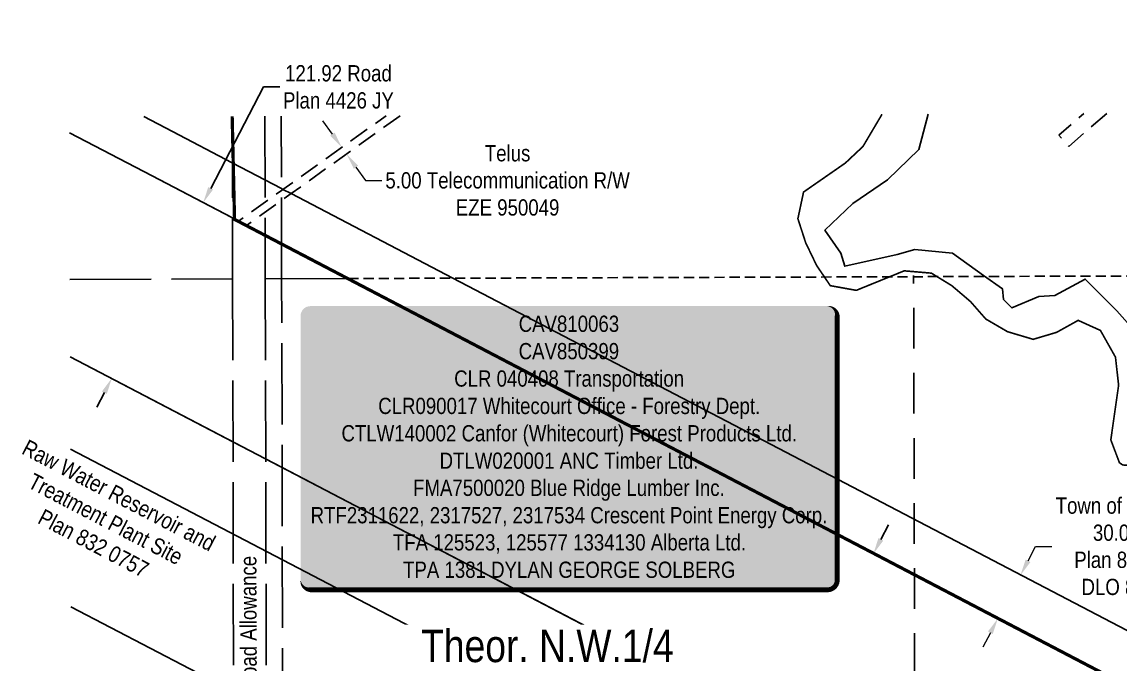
# Model space of a CAD drawing. Extents: x 509725 to 515252, y 6027037 to 6030612.
# Drawn here: x 511134 to 511809, y 6027753 to 6028148 of the extents above; entities that cross this region are included whole.
import ezdxf

# ---------------------------------------------------------------- set-up
doc = ezdxf.new("R2010")
doc.units = 0
doc.header["$LTSCALE"] = 5
doc.header["$PDSIZE"] = 0.5
for name, pattern in [('BORDER2', [22.225, 6.35, -3.175, 6.35, -3.175, 0, -3.175]), ('foc-FLOWLINE', [3.75, 2.5, -1.25]), ('foc-LSD', [8, 5, -3]), ('foc-TIELINE', [1.875, 1.25, -0.625]), ('foc-TRAV', [1.875, 1.25, -0.625]), ('foc-UNSURVEYED', [12.5, 10, -2.5])]:
    doc.linetypes.add(name, pattern=pattern)
doc.layers.get('Defpoints').update_dxf_attribs({"color": 9})
doc.layers.add('AS-COUNTY', color=7, linetype='BORDER2', lineweight=60, true_color=0xcc33ff)
for name, color, linetype in [('AS-SURFACE IMPACT', 7, 'Continuous'), ('AS-TELUS', 224, 'foc-TEL'), ('C-SYMBOL', 7, 'Continuous'), ('DML', 35, 'Continuous'), ('F-EZE', 190, 'foc-FLOWLINE'), ('F-RW', 190, 'Continuous'), ('L-ROAD-T', 7, 'Continuous'), ('L-SECTION-LSD', 7, 'foc-LSD'), ('L-TITLEDB', 4, 'Continuous'), ('L-TITLEDB-T', 4, 'Continuous'), ('L-USEC', 7, 'foc-UNSURVEYED'), ('L-WATER-DASH', 7, 'foc-TRAV'), ('WATERCOURSE', 146, 'foc-TIELINE')]:
    doc.layers.add(name, color=color, linetype=linetype)
doc.layers.add('F-RW-T', color=190, linetype='Continuous', lineweight=9)
doc.styles.add('175L', font='ARIALN.TTF', dxfattribs={"height": 20})
doc.styles.add('80', font='ARIALN.TTF', dxfattribs={"height": 10})
doc.styles.add('80CG', font='ARIALN.TTF', dxfattribs={"height": 10})
doc.styles.add('80L', font='ARIALN.TTF', dxfattribs={"height": 10})
doc.styles.add('foc-LtypeFont', font='ARIALN.TTF', dxfattribs={"height": 7.35})
doc.linetypes.add('foc-TEL', pattern='A,2,-1,["T",foc-LtypeFont,S=0.2,R=0,X=-0.425,Y=-0.75],-1.24,8', length=12.24)
doc.linetypes.add('foc-TOPO-flowdirection-NOLINE', pattern='A,0,[">",foc-LtypeFont,S=0.3,R=0,X=0,Y=-0.945],-20,[">",foc-LtypeFont,S=0.3,R=0,X=0,Y=-0.945],0', length=20)
doc.dimstyles.new('Compass 5 000', dxfattribs={"dimscale": 5, "dimtxt": 9, "dimasz": 2, "dimexe": 0.2, "dimexo": 0.0625, "dimgap": 0.5, "dimtad": 0, "dimtih": 1, "dimtoh": 1, "dimzin": 0, "dimdsep": 46, "dimtxsty": '80CG', "dimcen": 0.1, "dimse1": 1, "dimse2": 1, "dimclrd": 256, "dimclrt": 256, "dimaunit": 1, "dimadec": 4, "dimazin": 0, "dimtfac": 0.06, "dimtofl": 0, "dimtmove": 0, "dimatfit": 1, "dimfxl": 0.2, "dimtolj": 1, "dimtzin": 0, "dimlwd": -1, "dimarcsym": 0})

# ---------------------------------------------------------------- blocks, each defined once
blk = doc.blocks.new('*D380')
at = {"layer": 'Defpoints', "color": 0, "transparency": 16777216}
for p in [(511743.66, 6027809.77), (511747.33, 6027807.85), (511729.78, 6027783.23)]:
    blk.add_point(p, dxfattribs=at)
at = {"layer": 'F-RW-T', "transparency": 16777216}
for p, q in [((511751.96, 6027816.72), (511756.6, 6027825.58)), ((511756.6, 6027825.58), (511766.6, 6027825.58)), ((511728.82, 6027772.45), (511724.18, 6027763.59))]:
    blk.add_line(p, q, dxfattribs=at)
for points in [[(511750.49, 6027817.49), (511753.44, 6027815.94), (511747.33, 6027807.85)], [(511727.34, 6027773.22), (511730.29, 6027771.68), (511733.45, 6027781.31)]]:
    blk.add_solid(points, dxfattribs=at)
at = {"layer": 'F-RW-T', "transparency": 16777216, "insert": (511817.32, 6027825.58), "char_height": 10, "attachment_point": 5, "style": '80CG'}
blk.add_mtext('\\A1;Town of Fox Creek\\P30.00 A/R\\PPlan 832 1892\\PDLO 810656', dxfattribs=at)
blk = doc.blocks.new('*D381')
at = {"layer": 'Defpoints', "color": 0, "transparency": 16777216}
for p in [(511335.47, 6028074.66), (511338.37, 6028070.59), (511333.12, 6028066.84)]:
    blk.add_point(p, dxfattribs=at)
at = {"layer": 'F-RW-T', "transparency": 16777216}
for p, q in [((511324.41, 6028079.05), (511318.6, 6028087.19)), ((511338.93, 6028058.7), (511344.74, 6028050.57)), ((511344.74, 6028050.57), (511354.74, 6028050.57))]:
    blk.add_line(p, q, dxfattribs=at)
for points in [[(511325.77, 6028080.02), (511323.05, 6028078.08), (511330.22, 6028070.91)], [(511340.29, 6028059.67), (511337.58, 6028057.74), (511333.12, 6028066.84)]]:
    blk.add_solid(points, dxfattribs=at)
at = {"layer": 'F-RW-T', "transparency": 16777216, "insert": (511432.1, 6028050.57), "char_height": 10, "attachment_point": 5, "style": '80CG'}
blk.add_mtext('\\A1;Telus\\P5.00 Telecommunication R/W\\PEZE 950049', dxfattribs=at)
blk = doc.blocks.new('*D389')
at = {"layer": 'Defpoints', "color": 0, "transparency": 16777216}
for p in [(511769.86, 6027762.27), (511600.79, 6027713.13), (511713.75, 6027654.38)]:
    blk.add_point(p, dxfattribs=at)
at = {"layer": 'L-TITLEDB-T', "transparency": 16777216}
for p, q in [((511661.52, 6027829.89), (511666.14, 6027838.76)), ((511596.18, 6027704.26), (511574.19, 6027661.99)), ((511574.19, 6027661.99), (511564.19, 6027661.99))]:
    blk.add_line(p, q, dxfattribs=at)
for points in [[(511660.04, 6027830.66), (511663, 6027829.12), (511656.91, 6027821.02)], [(511594.7, 6027705.03), (511597.66, 6027703.49), (511600.79, 6027713.13)]]:
    blk.add_solid(points, dxfattribs=at)
at = {"layer": 'L-TITLEDB-T', "transparency": 16777216, "insert": (511528.1, 6027661.99), "char_height": 10, "attachment_point": 5, "style": '80CG'}
blk.add_mtext('\\A1;121.92 Road\\PPlan 4426 JY', dxfattribs=at)
blk = doc.blocks.new('*D391')
at = {"layer": 'Defpoints', "color": 0, "transparency": 16777216}
for p in [(511268.77, 6028024.48), (511188.88, 6027928.96), (511212.66, 6027916.6)]:
    blk.add_point(p, dxfattribs=at)
at = {"layer": 'L-TITLEDB-T', "transparency": 16777216}
for p, q in [((511249.61, 6028045.72), (511282.04, 6028108.07)), ((511282.04, 6028108.07), (511292.04, 6028108.07)), ((511184.27, 6027920.09), (511179.65, 6027911.22))]:
    blk.add_line(p, q, dxfattribs=at)
for points in [[(511248.13, 6028046.49), (511251.09, 6028044.96), (511245, 6028036.85)], [(511182.79, 6027920.86), (511185.75, 6027919.32), (511188.88, 6027928.96)]]:
    blk.add_solid(points, dxfattribs=at)
at = {"layer": 'L-TITLEDB-T', "transparency": 16777216, "insert": (511328.13, 6028108.07), "char_height": 10, "attachment_point": 5, "style": '80CG'}
blk.add_mtext('\\A1;121.92 Road\\PPlan 4426 JY', dxfattribs=at)
blk = doc.blocks.new('*U374')
h = blk.add_hatch(color=255)
edge = h.paths.add_edge_path()
edge.add_line((-159, -88), (159, -88))
edge.add_arc((159, -82), 6, 270, 360)
edge.add_line((165, -82), (165, 80.5))
edge.add_arc((159, 80.5), 6, 0, 90)
edge.add_line((159, 86.5), (-159, 86.5))
edge.add_arc((-159, 80.5), 6, 90, 180)
edge.add_line((-165, 80.5), (-165, -82))
edge.add_arc((-159, -82), 6, 180, 270)
at = {"color": 44, "flags": 128}
blk.add_lwpolyline([(-159, -88, 3, 3, 0), (159, -88, 3, 3, 0.414214), (165, -82, 3, 3, 0), (165, 80.5, 3, 0, 0.414214), (159, 86.5, 0, 0, 0), (-159, 86.5, 0, 0, 0.414214), (-165, 80.5, 0, 0, 0), (-165, -82, 0, 3, 0.414214)], format="xyseb", close=True, dxfattribs=at)
at = {"color": 44, "style": '80'}
blk.add_attdef('ENTER_TEXT_001', (-35.99, -5), '', height=10, dxfattribs=at)

msp = doc.modelspace()

# ---------------------------------------------------------------- linework, layer by layer
at = {"layer": 'AS-COUNTY', "const_width": 1.999, "flags": 128}
msp.add_lwpolyline([(511262.827, 6028089.987), (511264.276, 6028026.635), (511267.993, 6028024.69), (511272.957, 6028022.095), (511294.458, 6028010.853), (511335.451, 6027989.419), (511700.592, 6027798.496), (511891.296, 6027698.759), (512086.207, 6027597.767), (512185.352, 6027546.397)], dxfattribs=at)
at = {"layer": 'AS-TELUS'}
for p, q in [((511163.243, 6027942.162), (511801.378, 6027608.801)), ((511163.621, 6027788.427), (511702.786, 6027507.993))]:
    msp.add_line(p, q, dxfattribs=at)
at = {"layer": 'DML'}
msp.add_lwpolyline([(511817.75, 6027957.783), (511806.572, 6027970.388), (511787.145, 6027989.964), (511768.465, 6027979.839), (511758.654, 6027979.258), (511741.981, 6027972.183), (511736.915, 6027977.363), (511736.263, 6027983.958), (511724.642, 6027992.187), (511705.452, 6028005.797), (511682.487, 6028008.067), (511671.554, 6028004.968), (511639.276, 6027997.847), (511636.928, 6028005.787), (511627.152, 6028019.909), (511644.216, 6028036.332), (511665.601, 6028050.963), (511684.835, 6028069.701), (511690.637, 6028091.372)], dxfattribs=at)
at = {"layer": 'F-EZE', "flags": 128}
for points in [[(511800.308, 6028091.699), (511776.988, 6028071.492), (511770.985, 6028078.411), (511786.291, 6028091.654)], [(511366.017, 6028090.326), (511299.02, 6028042.498), (511293.113, 6028038.281), (511271.666, 6028022.97), (511266.7, 6028025.566), (511293.098, 6028044.41), (511294.054, 6028045.094), (511357.376, 6028090.299)]]:
    msp.add_lwpolyline(points, dxfattribs=at)
at = {"layer": 'F-RW'}
for points in [[(511208.482, 6028089.826), (511226.207, 6028080.57), (511262.897, 6028061.386), (511293.095, 6028045.596), (511294.054, 6028045.094), (511299.02, 6028042.498), (511398.502, 6027990.475), (511903.503, 6027726.408), (512085.257, 6027632.233), (512185.254, 6027580.421)], [(512185.351, 6027546.602), (512085.347, 6027598.417), (511890.333, 6027699.463), (511699.527, 6027799.253), (511334.193, 6027990.276), (511293.179, 6028011.721), (511271.666, 6028022.97), (511266.7, 6028025.566), (511262.981, 6028027.512), (511213.566, 6028053.346), (511162.905, 6028079.805)]]:
    msp.add_lwpolyline(points, dxfattribs=at)
at = {"layer": 'L-SECTION-LSD'}
msp.add_line((511683.728, 6027187.201), (511681.625, 6027992.068), dxfattribs=at)
at = {"layer": 'L-TITLEDB', "flags": 128}
for points in [[(512185.351, 6027546.65), (512141.876, 6027569.229), (512038.19, 6027623.083), (512036.395, 6027624.016), (512034.56, 6027624.969), (512032.659, 6027625.955), (512030.75, 6027626.943), (512028.497, 6027628.109), (512026.794, 6027628.975), (511928.843, 6027679.969), (511889.589, 6027700.396), (511885.04, 6027702.771), (511880.277, 6027705.252), (511875.217, 6027707.884), (511856.576, 6027717.575), (511726.396, 6027785.285), (511699.407, 6027799.326), (511349.98, 6027982.031), (511319.781, 6027997.821), (511213.589, 6028053.346), (511162.905, 6028079.815)], [(512185.747, 6027408.914), (512129.651, 6027438.268), (512085.711, 6027461.089), (511982.024, 6027514.943), (511980.206, 6027515.888), (511978.385, 6027516.834), (511976.558, 6027517.781), (511974.726, 6027518.73), (511972.89, 6027519.68), (511971.047, 6027520.617), (511872.572, 6027571.884), (511833.268, 6027592.337), (511828.649, 6027594.748), (511823.976, 6027597.183), (511818.994, 6027599.773), (511800.367, 6027609.457), (511670.167, 6027677.178), (511643.056, 6027691.282), (511293.517, 6027874.046), (511263.319, 6027889.835), (511163.243, 6027942.162)]]:
    msp.add_lwpolyline(points, dxfattribs=at)
at = {"layer": 'L-TITLEDB'}
msp.add_lwpolyline([(511163.383, 6027885.377), (511648.194, 6027632.18), (511671.247, 6027676.486), (511801.378, 6027608.801), (511624.886, 6027431.307), (511618.204, 6027424.596), (511163.932, 6027662.187)], dxfattribs=at)
at = {"layer": 'L-USEC'}
for p, q in [((511262.827, 6028089.987), (511263.073, 6027990.054)), ((511282.934, 6028090.051), (511283.179, 6027990.104)), ((511293.232, 6027990.149), (511292.986, 6028090.083)), ((511163.126, 6027989.737), (511263.073, 6027990.054)), ((511263.073, 6027990.054), (511264.062, 6027587.964)), ((511283.179, 6027990.104), (511334.208, 6027990.268)), ((511283.179, 6027990.104), (511284.169, 6027588.013)), ((511294.222, 6027588.06), (511293.232, 6027990.149))]:
    msp.add_line(p, q, dxfattribs=at)
at = {"layer": 'L-WATER-DASH'}
msp.add_line((511334.208, 6027990.268), (512084.12, 6027992.685), dxfattribs=at)
at = {"layer": 'WATERCOURSE', "linetype": 'foc-TOPO-flowdirection-NOLINE', "const_width": 0.999, "flags": 128}
msp.add_lwpolyline([(512184.711, 6027769.227), (512183.989, 6027770.091), (512162.976, 6027790.018), (512149.264, 6027796.026), (512130.612, 6027794.758), (512121.632, 6027806.774), (512118.87, 6027825.382), (512112.096, 6027839.738), (512097.099, 6027840.089), (512083.138, 6027828.998), (512069.908, 6027801.661), (512054.944, 6027800.159), (512041.235, 6027809.145), (512031.173, 6027819.272), (512031.424, 6027833.176), (512039.446, 6027845.571), (512040.422, 6027861.293), (512028.265, 6027869.321), (512014.814, 6027862.278), (511998.721, 6027861.566), (511992.561, 6027875.521), (511995.722, 6027890.167), (512002.119, 6027902.936), (511977.523, 6027918.446), (511963.695, 6027911.989), (511949.189, 6027910.245), (511932.926, 6027913.302), (511914.488, 6027910.844), (511900.946, 6027917.298), (511890.698, 6027927.455), (511858.325, 6027932.594), (511842.713, 6027925.508), (511847.953, 6027910.268), (511847.036, 6027895.236), (511838.363, 6027881.893), (511825.52, 6027874.508), (511810.106, 6027875.648), (511808.133, 6027877.053), (511802.843, 6027891.047), (511807.634, 6027924.71), (511805.714, 6027941.923), (511796.462, 6027958.352), (511782.764, 6027964.546), (511769.599, 6027957.203), (511755.122, 6027952.881), (511739.317, 6027957.601), (511725.989, 6027965.385), (511716.568, 6027976.131), (511705.147, 6027985.853), (511692.573, 6027993.576), (511675.878, 6027995.002), (511646.399, 6027982.995), (511630.44, 6027985.88), (511622.042, 6027998.29), (511615.339, 6028012.198), (511610.511, 6028027.056), (511613.996, 6028043.439), (511639.668, 6028061.265), (511650.51, 6028071.466), (511662.228, 6028091.266)], dxfattribs=at)
at = {"layer": 'WATERCOURSE', "const_width": 0.999, "flags": 128}
msp.add_lwpolyline([(512184.711, 6027769.227), (512183.989, 6027770.091), (512162.976, 6027790.018), (512149.264, 6027796.026), (512130.612, 6027794.758), (512121.632, 6027806.774), (512118.87, 6027825.382), (512112.096, 6027839.738), (512097.099, 6027840.089), (512083.138, 6027828.998), (512069.908, 6027801.661), (512054.944, 6027800.159), (512041.235, 6027809.145), (512031.173, 6027819.272), (512031.424, 6027833.176), (512039.446, 6027845.571), (512040.422, 6027861.293), (512028.265, 6027869.321), (512014.814, 6027862.278), (511998.721, 6027861.566), (511992.561, 6027875.521), (511995.722, 6027890.167), (512002.119, 6027902.936), (511977.523, 6027918.446), (511963.695, 6027911.989), (511949.189, 6027910.245), (511932.926, 6027913.302), (511914.488, 6027910.844), (511900.946, 6027917.298), (511890.698, 6027927.455), (511858.325, 6027932.594), (511842.713, 6027925.508), (511847.953, 6027910.268), (511847.036, 6027895.236), (511838.363, 6027881.893), (511825.52, 6027874.508), (511810.106, 6027875.648), (511808.133, 6027877.053), (511802.843, 6027891.047), (511807.634, 6027924.71), (511805.714, 6027941.923), (511796.462, 6027958.352), (511782.764, 6027964.546), (511769.599, 6027957.203), (511755.122, 6027952.881), (511739.317, 6027957.601), (511725.989, 6027965.385), (511716.568, 6027976.131), (511705.147, 6027985.853), (511692.573, 6027993.576), (511675.878, 6027995.002), (511646.399, 6027982.995), (511630.44, 6027985.88), (511622.042, 6027998.29), (511615.339, 6028012.198), (511610.511, 6028027.056), (511613.996, 6028043.439), (511639.668, 6028061.265), (511650.51, 6028071.466), (511662.228, 6028091.266)], dxfattribs=at)

# ---------------------------------------------------------------- block references
at = {"layer": 'AS-SURFACE IMPACT'}
ref = msp.add_blockref('*U374', (511469.792, 6027886.835), dxfattribs=dict(at, xscale=0.9994710000000319, yscale=0.9994710000000319, zscale=0.9994710000000319))
ref.add_attrib('ENTER_TEXT_001', 'CAV810063', (511438.922, 6027957.456), dxfattribs={"layer": '0', "color": 44, "height": 9.9947, "style": '80'})
ref.add_attrib('ENTER_TEXT_002', 'CAV850399', (511438.908, 6027940.621), dxfattribs={"layer": '0', "color": 44, "height": 9.9947, "style": '80'})
ref.add_attrib('ENTER_TEXT_003', 'CLR 040408 Transportation', (511399.274, 6027923.786), dxfattribs={"layer": '0', "color": 44, "height": 9.99471, "style": '80'})
ref.add_attrib('ENTER_TEXT_004', 'CLR090017 Whitecourt Office - Forestry Dept.', (511352.597, 6027906.951), dxfattribs={"layer": '0', "color": 44, "height": 9.99471, "style": '80'})
ref.add_attrib('ENTER_TEXT_005', 'CTLW140002 Canfor (Whitecourt) Forest Products Ltd.', (511330.006, 6027890.116), dxfattribs={"layer": '0', "color": 44, "height": 9.99471, "style": '80'})
ref.add_attrib('ENTER_TEXT_006', 'DTLW020001 ANC Timber Ltd.', (511390.315, 6027873.281), dxfattribs={"layer": '0', "color": 44, "height": 9.99471, "style": '80'})
ref.add_attrib('ENTER_TEXT_007', 'FMA7500020 Blue Ridge Lumber Inc.', (511374.011, 6027856.582), dxfattribs={"layer": '0', "color": 44, "height": 9.99471, "style": '80'})
ref.add_attrib('ENTER_TEXT_008', 'RTF2311622, 2317527, 2317534 Crescent Point Energy Corp.', (511311.029, 6027839.747), dxfattribs={"layer": '0', "color": 44, "height": 9.99471, "style": '80'})
ref.add_attrib('ENTER_TEXT_009', 'TFA 125523, 125577 1334130 Alberta Ltd.', (511361.592, 6027823.048), dxfattribs={"layer": '0', "color": 44, "height": 9.99471, "style": '80'})
ref.add_attrib('ENTER_TEXT_010', 'TPA 1381 DYLAN GEORGE SOLBERG', (511367.865, 6027806.213), dxfattribs={"layer": '0', "color": 44, "height": 9.99471, "style": '80'})

# ---------------------------------------------------------------- texts
at = {"layer": 'L-TITLEDB-T', "insert": (511135.607, 6027892.682), "char_height": 9.99471, "attachment_point": 1, "rotation": 332.423737, "style": '80L'}
msp.add_mtext_dynamic_manual_height_columns('\\pi2.05072;Raw Water Reservoir and \\P\\pi14.9293;Treatment Plant Site\\P\\pi30.5111;Plan 832 0757', width=133.45316, gutter_width=49.947, heights=[0], dxfattribs=at)

# ---------------------------------------------------------------- dimensions: what is measured, and where the dimension line sits
at = {"layer": 'F-RW-T'}
for p1, p2, distance, text, picture, middle in [((511335.468, 6028074.656), (511338.371, 6028070.59), -6.448, 'Telus\\P5.00 Telecommunication R/W\\PEZE 950049', '*D381', (511432.097, 6028050.566)), ((511729.781, 6027783.23), (511743.66, 6027809.772), -4.14, 'Town of Fox Creek\\P30.00 A/R\\PPlan 832 1892\\PDLO 810656', '*D380', (511817.32, 6027825.577))]:
    dim = msp.add_aligned_dim(p1=p1, p2=p2, distance=distance, text=text, dimstyle='Compass 5 000', dxfattribs=at)
    dim.commit()
    dim.dimension.update_dxf_attribs({"geometry": picture, "text_midpoint": middle})
at = {"layer": 'L-TITLEDB-T', "color": 2}
dim = msp.add_linear_dim(base=(511188.882, 6027928.965), p1=(511268.775, 6028024.485), p2=(511212.66, 6027916.597), angle=242.519827, text='121.92 Road\\PPlan 4426 JY', dimstyle='Compass 5 000', dxfattribs=at)
dim.commit()
dim.dimension.update_dxf_attribs({"geometry": '*D391', "text_midpoint": (511328.13, 6028108.07), "dimtype": 161})

# ---------------------------------------------------------------- next in the draw order: texts
at = {"layer": 'C-SYMBOL', "color": 3, "insert": (511456.545, 6027774.4), "char_height": 19.98942, "width": 215.87019, "attachment_point": 2, "style": '175L', "bg_fill": 3, "box_fill_scale": 1.15, "bg_fill_color": 256, "bg_fill_true_color": 256, "bg_fill_transparency": 0}
msp.add_mtext('Theor. N.W.1/4 \\PSec. 29-62-19-W.5M.', dxfattribs=at)
at = {"layer": 'L-ROAD-T', "insert": (511268.005, 6027719.783), "char_height": 9.99471, "width": 200.89736, "attachment_point": 2, "rotation": 90.161251, "style": '80L', "bg_fill": 3, "box_fill_scale": 1.1, "bg_fill_color": 256, "bg_fill_transparency": 0}
msp.add_mtext('Theoretic Government Road Allowance', dxfattribs=at)

# ---------------------------------------------------------------- next in the draw order: dimensions: what is measured, and where the dimension line sits
at = {"layer": 'L-TITLEDB-T', "color": 2}
dim = msp.add_linear_dim(base=(511600.791, 6027713.132), p1=(511769.862, 6027762.268), p2=(511713.747, 6027654.38), angle=242.519827, text='121.92 Road\\PPlan 4426 JY', dimstyle='Compass 5 000', dxfattribs=at)
dim.commit()
dim.dimension.update_dxf_attribs({"geometry": '*D389', "text_midpoint": (511528.098, 6027661.988), "dimtype": 161})

doc.saveas('drawing.dxf')
